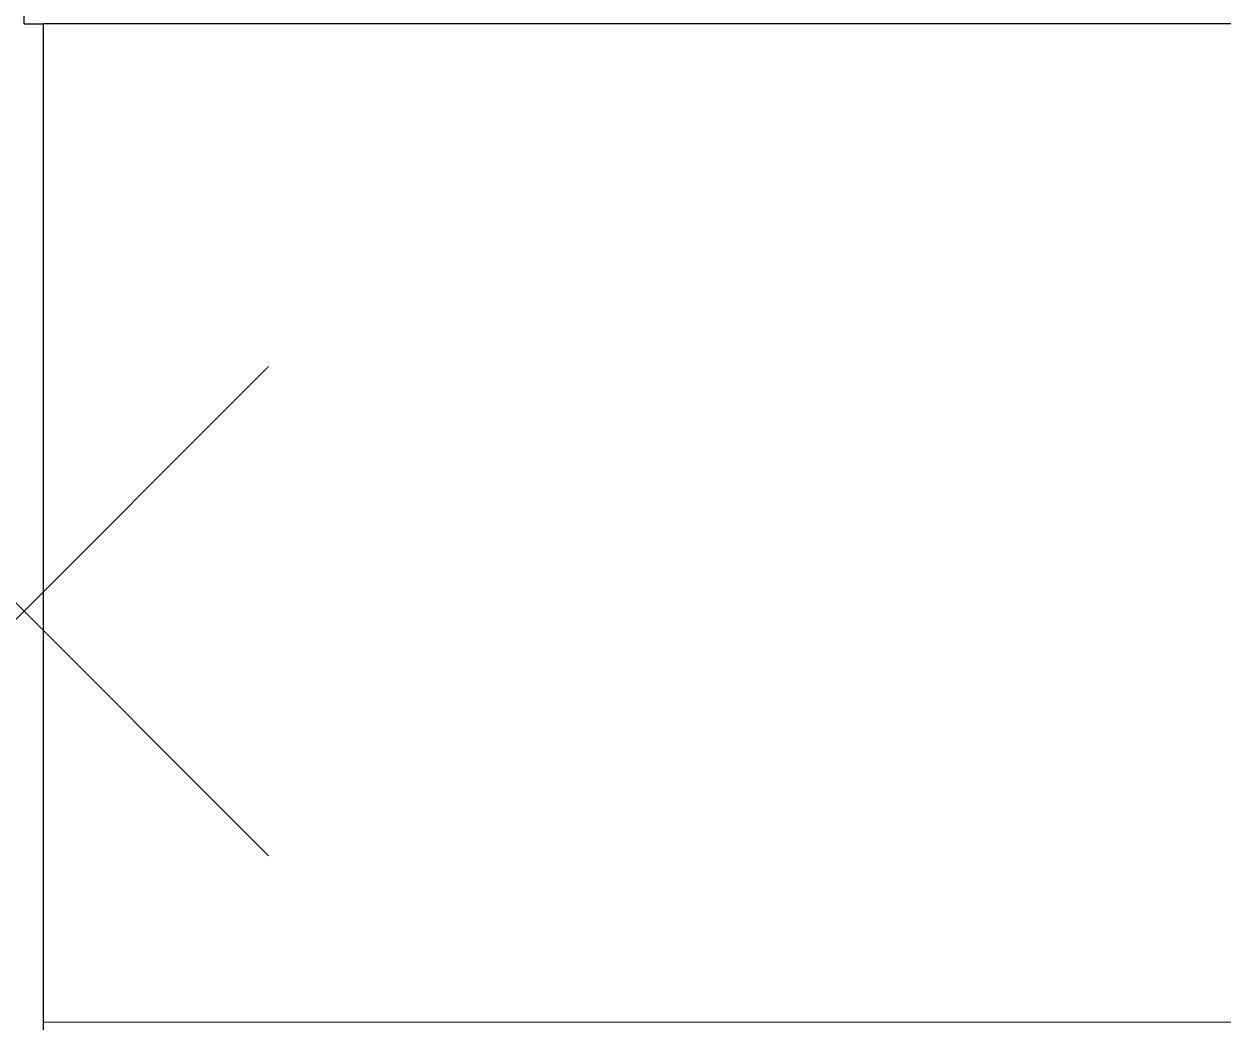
# Model space of a CAD drawing. Extents: x -75 to 1905, y -1183 to 75.
# Drawn here: x 0 to 122.6, y -839 to -737 of the extents above; entities that cross this region are included whole.
import ezdxf

# ---------------------------------------------------------------- set-up
doc = ezdxf.new("R2010")
doc.units = 0
doc.header["$PDMODE"] = 3
doc.header["$PDSIZE"] = 25
for name, color, linetype in [('IQ_200_2D', 1, 'Continuous'), ('IQ_200_3D', 1, 'Continuous'), ('IQ_204_2D', 7, 'Continuous'), ('IQ_INS_3D', 3, 'Continuous')]:
    doc.layers.add(name, color=color, linetype=linetype)

# ---------------------------------------------------------------- blocks, each defined once
blk = doc.blocks.new('RINSE_INT')
at = {"layer": 'IQ_200_2D'}
for q in [(0, -5), (2, -737)]:
    blk.add_line((0, -737), q, dxfattribs=at)
blk.add_lwpolyline([(342, -737), (342, -867.4), (341.35, -868.68), (310.54, -891.49), (309.69, -891.8), (278.66, -891.8), (268.16, -896.8), (113.01, -896.8), (111.14, -901.3), (102.67, -901.3), (100.77, -925), (74.24, -925), (71.1, -923.89), (62.8, -917.2), (61.53, -901.3), (53.05, -901.3), (49.1, -891.8), (34.3, -891.8), (33.47, -891.49), (2.65, -868.68), (2, -867.4), (2, -737)], dxfattribs=at)
at = {"layer": 'IQ_204_2D'}
blk.add_line((1117, -737), (2, -737), dxfattribs=at)
at = {"layer": 'IQ_INS_3D'}
blk.add_point((0, -797), dxfattribs=at)
at = {"layer": 'IQ_200_3D', "lineweight": 18}
mesh = blk.add_polyface(dxfattribs=at)
corners = [(2, -737, 1785), (2, -839, 1785), (342, -839, 1785), (342, -737, 1785)]
mesh.append_faces([[corners[k] for k in face] for face in [(0, 1, 2, 3)]])
mesh = blk.add_polyface(dxfattribs=at)
corners = [(342, -839, 150), (2, -839, 150), (2, -737, 150), (342, -737, 150)]
mesh.append_faces([[corners[k] for k in face] for face in [(0, 1, 2, 3)]])
mesh = blk.add_polyface(dxfattribs=at)
corners = [(342, -737, 1785), (342, -737, 150), (2, -737, 150), (2, -737, 1785)]
mesh.append_faces([[corners[k] for k in face] for face in [(0, 1, 2, 3)]])
mesh = blk.add_polyface(dxfattribs=at)
corners = [(2, -737, 1785), (2, -737, 150), (2, -839, 150), (2, -839, 1785)]
mesh.append_faces([[corners[k] for k in face] for face in [(0, 1, 2, 3)]])
mesh = blk.add_polyface(dxfattribs=at)
corners = [(2, -839, 1785), (2, -839, 150), (342, -839, 150), (342, -839, 1785)]
mesh.append_faces([[corners[k] for k in face] for face in [(0, 1, 2, 3)]])

msp = doc.modelspace()

# ---------------------------------------------------------------- block references
msp.add_blockref('RINSE_INT', (0, 0))

doc.saveas('drawing.dxf')
